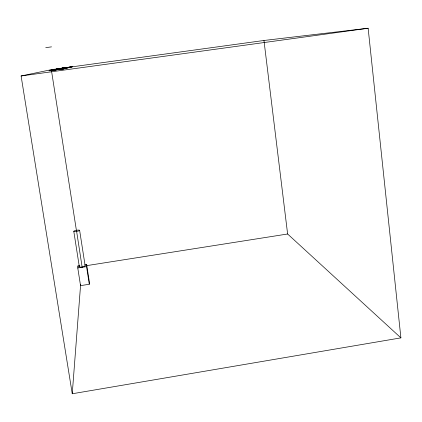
<?xml version="1.0" encoding="UTF-8"?>
<svg xmlns="http://www.w3.org/2000/svg" width="422" height="422" viewBox="0 0 422 422"><rect width="100%" height="100%" fill="white"/><g stroke="black" fill="none" stroke-linecap="round" stroke-linejoin="round"><path stroke-width="0.63" d="M79.832 265.617L77.975 265.907L77.775 267.986L80.544 285.647L89.279 284.254L89.364 281.986L86.652 264.547L84.79 264.837M89.279 284.254L86.536 266.604L86.652 264.547M82.158 267.295L76.635 231.404M72.246 393.763L21.1 75.965L51.326 69.677L263.961 40.48L368.137 28.237L400.9 337.874L72.246 393.763L80.628 284.523M65.426 68.612L49.669 70.706M65.837 68.501L57.751 69.625M68.564 67.778L51.721 70.237L53.663 69.941M70.917 67.156L57.176 69.039M72.115 66.834L59.302 68.564M66.402 68.216L54.143 69.878M69.208 67.483L57.086 69.303M68.127 67.678L66.781 67.895M62.519 68.833L61.892 68.923M64.286 68.385L57.603 69.509M65.89 67.873L67.921 67.483M60.752 69.05L61.691 68.865M61.222 68.897L61.834 68.828M64.081 68.29L63.057 68.396L63.516 68.338M65.484 67.763L67.573 67.473M61.623 68.575L59.803 68.855M60.705 68.781L63.247 68.401M59.191 68.997L59.544 68.913M62.303 68.274L62.002 68.343L63.184 68.121M49.01 70.854L57.619 69.656M51.057 70.4L62.593 68.812M53.615 69.83L58.078 69.118M55.097 69.503L55.641 69.435M55.572 69.398L69.857 67.436L66.185 67.979M57.392 68.992L59.866 68.612M58.12 68.828L64.318 67.968M60.932 68.401L58.426 68.733L59.059 68.622M59.544 68.512L72.484 66.734L58.969 68.675M50.023 70.263L65.473 68.074M64.381 68.401L63.353 68.559M52.091 70.163L54.317 69.815M61.153 69.023L63.237 68.691L58.69 69.329M67.425 67.625L66.829 67.699M53.33 70.02L54.063 69.936M59.629 68.591L60.742 68.411M86.573 265.654L287.619 233.999L400.9 337.874M77.775 267.986L86.536 266.604M66.56 67.821L66.956 67.757L64.529 68.037M57.851 68.886L57.519 68.944M64.919 68.2L65.537 68.106L63.495 68.422M61.807 68.812L62.324 68.733L61.617 68.823M53.736 69.852L52.703 70.005L54.823 69.735M53.51 70.015L51.109 70.363L53.758 69.973M63.142 68.833L64.038 68.702L59.998 69.282M59.455 68.67L58.869 68.754L62.002 68.406M58.268 68.944L56.142 69.245L60.003 68.702M64.671 68.037L65.79 67.873L64.355 68.106M61.965 68.744L62.72 68.633L61.084 68.891M64.234 68.691L65.848 68.454L61.649 69.013M57.74 68.971L56.643 69.129L59.491 68.686M66.27 67.668L67.077 67.546M60.942 68.459L58.363 68.897M60.388 68.628L55.952 69.314M61.253 68.659L64.408 68.227M55.419 69.53L53.694 69.783L58.405 69.145M56.332 69.408L55.287 69.561L56.648 69.335M56.917 69.277L55.831 69.435L56.263 69.387M62.44 68.591L65.104 68.216L64.123 68.338M56.722 69.298L54.285 69.651L61.095 68.844M62.588 68.522L63.98 68.317L62.192 68.554M54.839 69.751L53.715 69.91L55.029 69.746M55.53 69.609L54.027 69.968M58.916 68.733L59.681 68.628M63.954 68.179L64.592 68.09M65.146 67.979L65.969 67.794M66.412 67.657L68.575 67.346L63.928 68.016M63.464 68.2L66.428 67.715L66.017 67.768M62.91 68.322L67.298 67.668L66.539 67.763M60.499 68.765L65.215 67.989M55.329 69.625L56.817 69.43M61.823 68.686L62.772 68.554M52.739 70.063L55.456 69.746M61.375 68.881L63.907 68.517L59.829 69.008M62.641 68.918L63.458 68.802M21.1 75.965L368.137 28.237M63.126 68.206L65.737 67.8M59.829 68.707L63.907 68.121M66.133 67.673L66.592 67.61M63.057 68.28L65.584 68.069M58.373 68.95L59.724 68.717M64.814 68.164L63.833 68.301M55.572 69.646L62.287 68.918M57.223 69.53L49.749 70.69L59.813 69.298M61.021 68.844L62.139 68.739M60.916 69.145L56.901 69.693M45.745 47.644L51.521 46.863M62.588 68.153L64.624 67.895M62.166 68.216L63.516 68.047M64.761 67.937L67.13 67.61M64.118 68.069L64.93 67.852M66.507 67.694L64.977 67.953M58.753 68.891L57.534 69.066L59.143 68.797M53.589 70.036L52.655 70.163L56.421 69.741M56.49 69.525L58.025 69.335M58.753 69.35L61.696 68.886M60.33 69.076L61.565 68.918M53.794 69.915L52.143 70.126M66.882 67.573L67.868 67.52M73.781 231.267L79.325 266.715M77.975 265.907L78.175 267.205M79.631 230.365A2.965 0.564 -9.4 0 1 75.19 231.546A2.965 0.564 -9.4 0 1 75.295 230.539A2.965 0.564 -9.4 0 1 79.631 230.365L85.144 265.797M51.326 69.677L76.429 230.549M263.961 40.48L287.619 233.999M85.054 265.633A2.949 0.68 -9.7 0 1 82.179 266.957A2.949 0.68 -9.7 0 1 79.441 266.514"/></g></svg>
